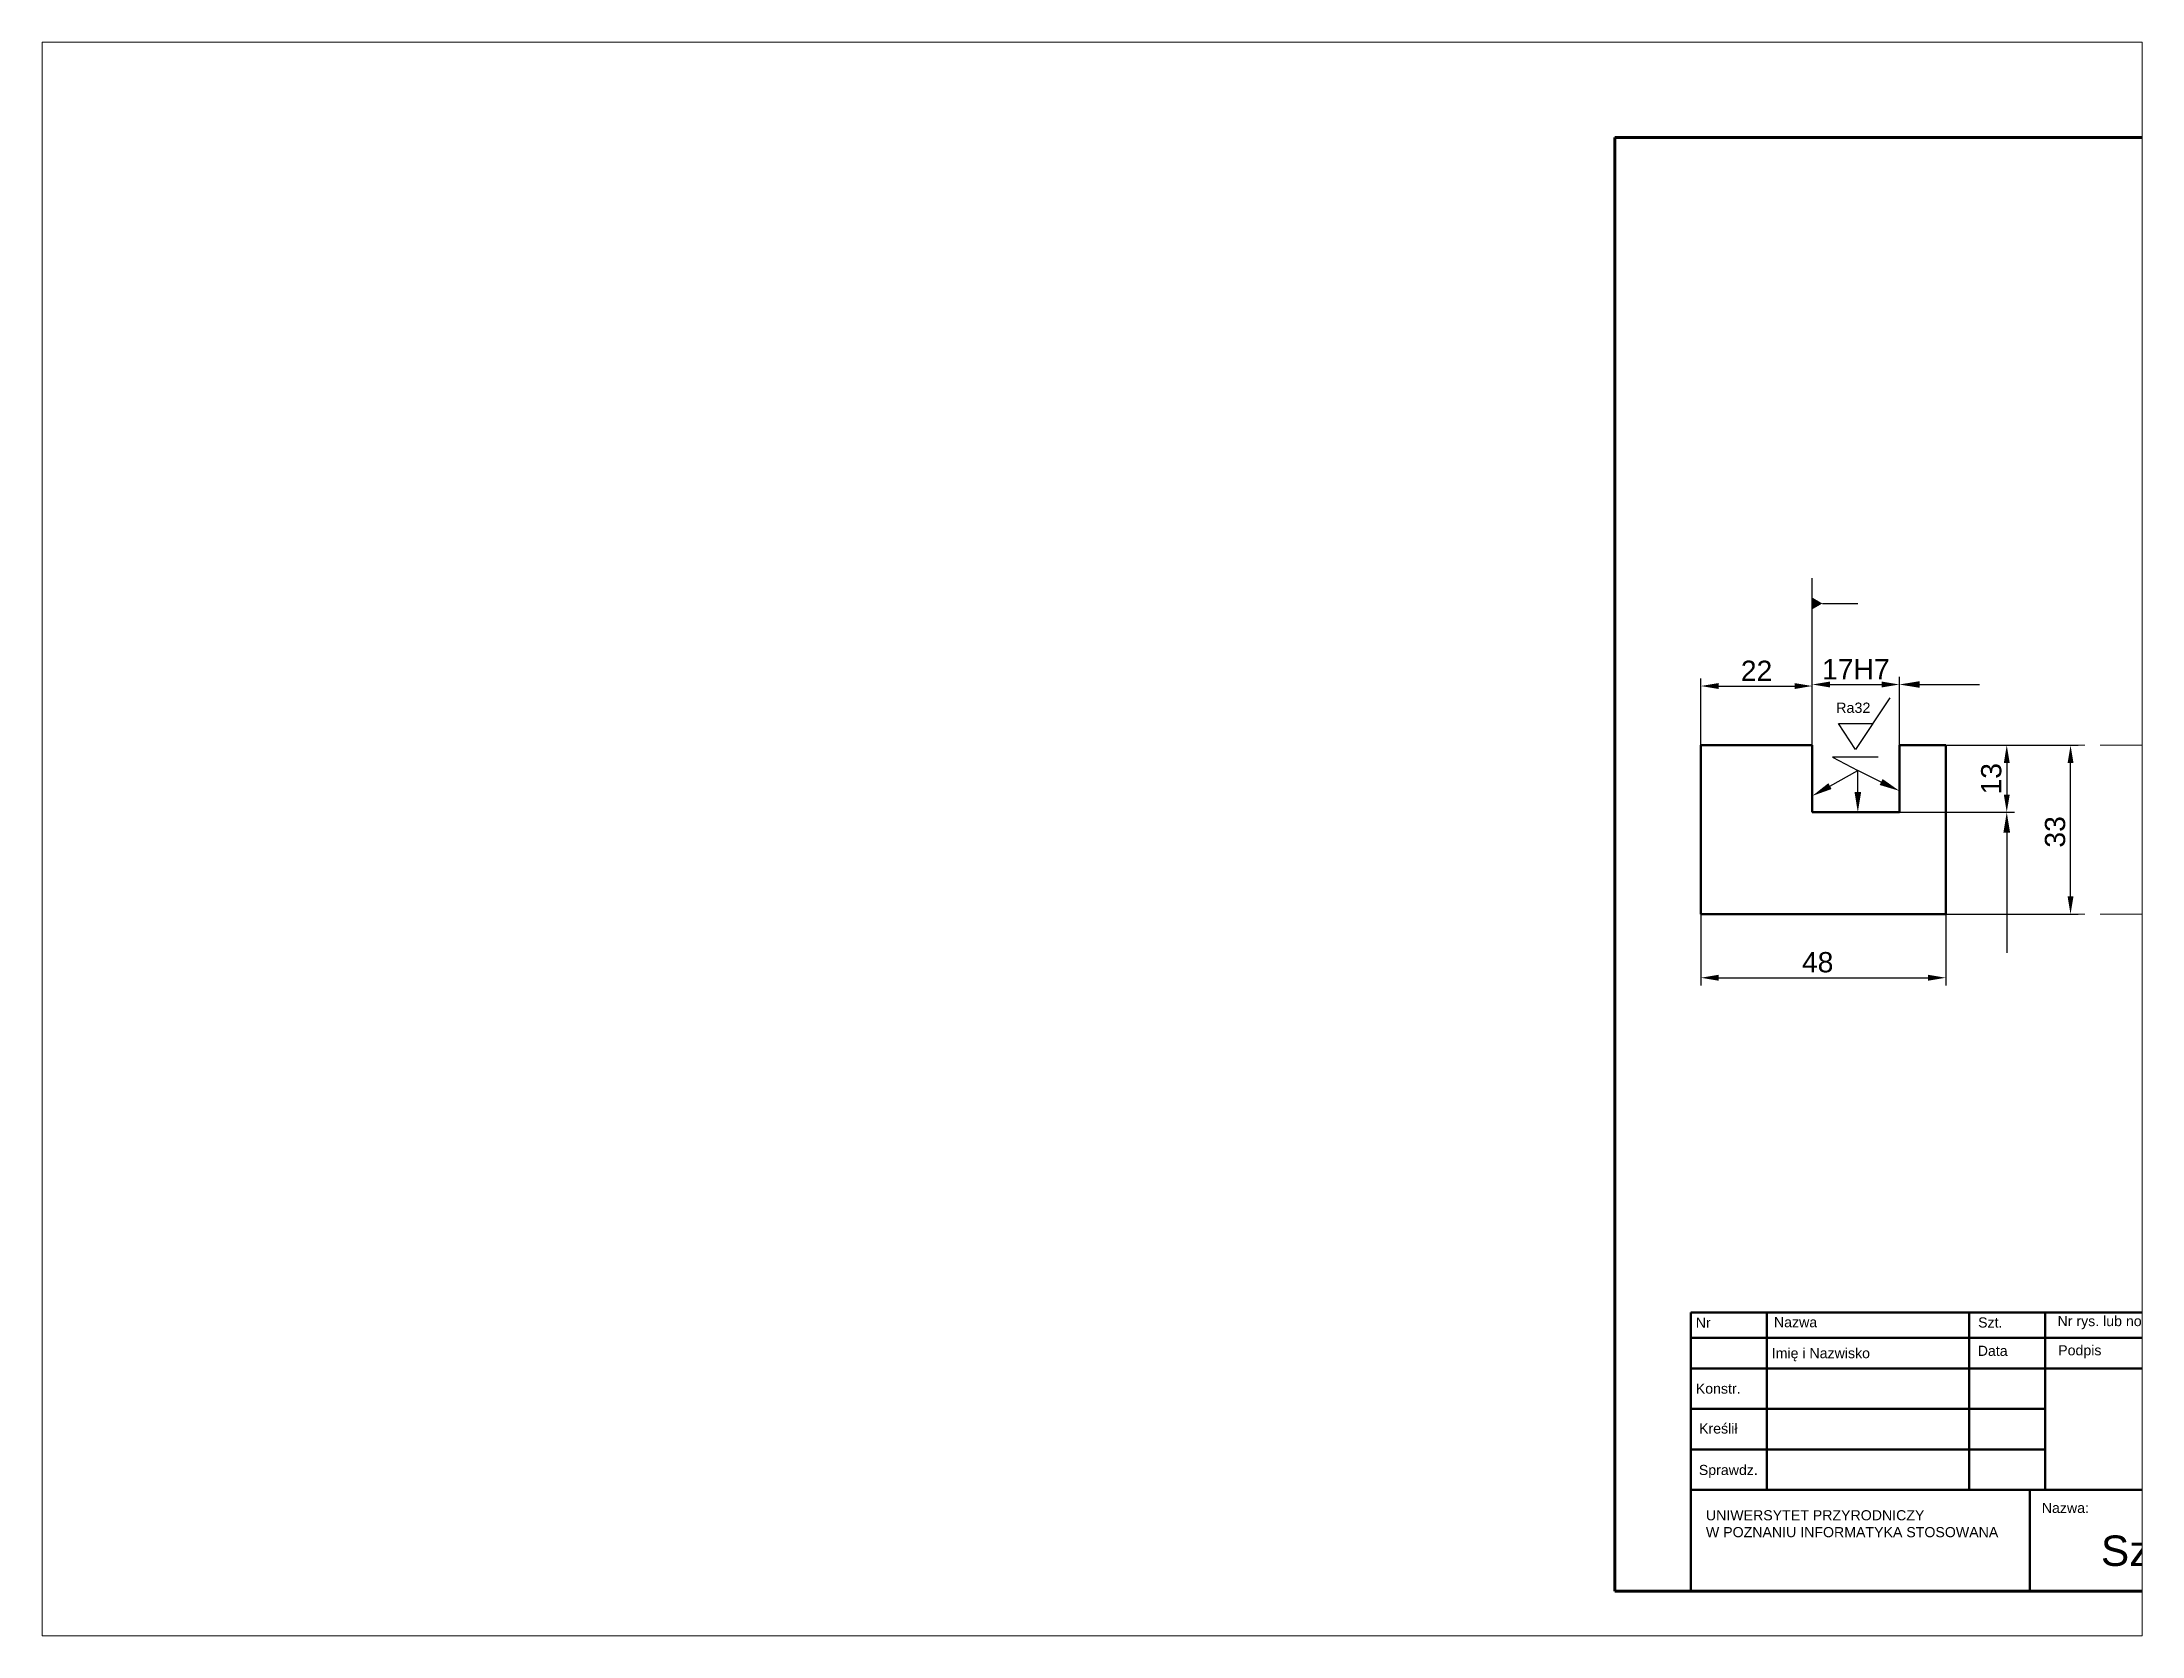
# Paper-space layout 'Layout2' of a CAD drawing. Header units: millimetres. Extents: x 26 to 231, y 20 to 176.
# The model-space entities are those that its viewports show. They can reach past a viewport. Long polylines and large blocks are cut down to what shows.
import ezdxf
from ezdxf import colors
from ezdxf.entities.mleader import LeaderData, LeaderLine
from ezdxf.math import Vec2, Vec3

# ---------------------------------------------------------------- set-up
doc = ezdxf.new("R2010")
doc.units = ezdxf.units.MM
doc.linetypes.add('ACAD_ISO02W100', pattern=[15, 12, -3])
for name, color, linetype, lineweight in [('linia cienka', 7, 'Continuous', 18), ('linia gruba', 7, 'Continuous', 50), ('linia kreskowa', 7, 'ACAD_ISO02W100', 18), ('linia obramowania', 7, 'Continuous', 70), ('wymiar cienka', 7, 'Continuous', 15)]:
    doc.layers.add(name, color=color, linetype=linetype, lineweight=lineweight)
doc.styles.get("Standard").update_dxf_attribs({"font": 'arial.ttf'})
doc.dimstyles.new('ISO-25', dxfattribs={"dimtxt": 4, "dimasz": 3.5, "dimexe": 1.5, "dimexo": 0, "dimgap": 1, "dimtad": 1, "dimdec": 0, "dimtxsty": 'Standard', "dimcen": 2.5, "dimadec": 0, "dimazin": 0, "dimtfac": 1, "dimtdec": 0, "dimtmove": 0, "dimatfit": 3, "dimfxl": 1, "dimarcsym": 0})

# ---------------------------------------------------------------- blocks, each defined once
blk = doc.blocks.new('*D5')
at = {"layer": 'Defpoints', "color": 0, "transparency": 16777216}
for p in [(376, 183.65), (424.37, 183.65), (424.37, 171.11)]:
    blk.add_point(p, dxfattribs=at)
at = {"layer": 'wymiar cienka', "color": 0, "lineweight": -2, "transparency": 16777216}
for p, q in [((376, 183.65), (376, 169.61)), ((424.37, 183.65), (424.37, 169.61)), ((379.5, 171.11), (420.87, 171.11))]:
    blk.add_line(p, q, dxfattribs=at)
at = {"layer": 'wymiar cienka', "color": 0, "transparency": 16777216}
for points in [[(379.5, 171.69), (379.5, 170.52), (376, 171.11)], [(420.87, 171.69), (420.87, 170.52), (424.37, 171.11)]]:
    blk.add_solid(points, dxfattribs=at)
at = {"layer": 'wymiar cienka', "color": 0, "transparency": 16777216, "insert": (399.07, 174.15), "char_height": 4, "attachment_point": 5}
blk.add_mtext('48', dxfattribs=at)
blk = doc.blocks.new('*D6')
at = {"layer": 'Defpoints', "color": 0, "transparency": 16777216}
for p in [(424.37, 217), (449.01, 217), (424.37, 183.65)]:
    blk.add_point(p, dxfattribs=at)
at = {"layer": 'wymiar cienka', "color": 0, "lineweight": -2, "transparency": 16777216}
for p, q in [((424.37, 217), (450.51, 217)), ((449.01, 187.15), (449.01, 213.5)), ((424.37, 183.65), (450.51, 183.65))]:
    blk.add_line(p, q, dxfattribs=at)
at = {"layer": 'wymiar cienka', "color": 0, "transparency": 16777216}
for points in [[(448.43, 213.5), (449.59, 213.5), (449.01, 217)], [(448.43, 187.15), (449.59, 187.15), (449.01, 183.65)]]:
    blk.add_solid(points, dxfattribs=at)
at = {"layer": 'wymiar cienka', "color": 0, "transparency": 16777216, "insert": (445.97, 199.9), "char_height": 4, "attachment_point": 5, "rotation": 90}
blk.add_mtext('33', dxfattribs=at)
blk = doc.blocks.new('*D7')
at = {"layer": 'Defpoints', "color": 0, "transparency": 16777216}
for p in [(398, 228.7), (376, 217), (398, 217)]:
    blk.add_point(p, dxfattribs=at)
at = {"layer": 'wymiar cienka', "color": 0, "lineweight": -2, "transparency": 16777216}
for p, q in [((376, 217), (376, 230.2)), ((379.5, 228.7), (394.5, 228.7)), ((398, 217), (398, 230.2))]:
    blk.add_line(p, q, dxfattribs=at)
at = {"layer": 'wymiar cienka', "color": 0, "transparency": 16777216}
for points in [[(379.5, 229.28), (379.5, 228.11), (376, 228.7)], [(394.5, 229.28), (394.5, 228.11), (398, 228.7)]]:
    blk.add_solid(points, dxfattribs=at)
at = {"layer": 'wymiar cienka', "color": 0, "transparency": 16777216, "insert": (387, 231.71), "char_height": 4, "attachment_point": 5}
blk.add_mtext('22', dxfattribs=at)
blk = doc.blocks.new('*D8')
at = {"layer": 'Defpoints', "color": 0, "transparency": 16777216}
for p in [(424.37, 217), (415.21, 203.78), (436.41, 203.78)]:
    blk.add_point(p, dxfattribs=at)
at = {"layer": 'wymiar cienka', "color": 0, "lineweight": -2, "transparency": 16777216}
for p, q in [((424.37, 217), (437.91, 217)), ((436.41, 213.5), (436.41, 207.28)), ((415.21, 203.78), (437.91, 203.78))]:
    blk.add_line(p, q, dxfattribs=at)
at = {"layer": 'wymiar cienka', "color": 0, "transparency": 16777216}
for points in [[(435.83, 213.5), (437, 213.5), (436.41, 217)], [(435.83, 207.28), (437, 207.28), (436.41, 203.78)]]:
    blk.add_solid(points, dxfattribs=at)
at = {"layer": 'wymiar cienka', "color": 0, "transparency": 16777216, "insert": (433.37, 210.39), "char_height": 4, "attachment_point": 5, "rotation": 90}
blk.add_mtext('13', dxfattribs=at)
blk = doc.blocks.new('*D13')
at = {"layer": 'Defpoints', "color": 0, "transparency": 16777216}
for p in [(415.21, 229), (398, 217), (415.21, 217)]:
    blk.add_point(p, dxfattribs=at)
at = {"layer": 'wymiar cienka', "color": 0, "lineweight": -2, "transparency": 16777216}
for p, q in [((398, 217), (398, 230.5)), ((401.5, 229), (411.71, 229)), ((415.21, 217), (415.21, 230.5))]:
    blk.add_line(p, q, dxfattribs=at)
at = {"layer": 'wymiar cienka', "color": 0, "transparency": 16777216}
for points in [[(401.5, 229.58), (401.5, 228.42), (398, 229)], [(411.71, 229.58), (411.71, 228.42), (415.21, 229)]]:
    blk.add_solid(points, dxfattribs=at)
at = {"layer": 'wymiar cienka', "color": 0, "transparency": 16777216, "insert": (406.61, 232.01), "char_height": 4, "attachment_point": 5}
blk.add_mtext('17H7', dxfattribs=at)
blk = doc.blocks.new('_DatumFilled')
at = {"color": 0, "linetype": 'ByBlock'}
blk.add_solid([(0, 0.58), (-1, 0), (0, -0.58)], dxfattribs=at)

msp = doc.modelspace()

# ---------------------------------------------------------------- linework, layer by layer
for p, q in [((398, 230.2), (398, 250)), ((413.34, 226.37), (406.56, 216.2)), ((406.56, 216.2), (403.18, 221.29)), ((403.18, 221.29), (409.95, 221.29)), ((411, 214.65), (402, 214.65)), ((402, 214.65), (407, 212))]:
    msp.add_line(p, q)
at = {"layer": 'linia cienka'}
for p, q in [((424.37, 217), (415.21, 217)), ((415.21, 217), (415.21, 203.78)), ((424.37, 183.65), (424.37, 217)), ((415.21, 203.78), (403, 203.78)), ((378.58, 183.65), (424.37, 183.65)), ((389, 105), (429, 105)), ((429, 105), (444, 105)), ((444, 105), (484, 105)), ((389, 100), (389, 100)), ((389, 100), (389, 70)), ((374, 86), (374, 94)), ((374, 78), (374, 86)), ((374, 70), (374, 78)), ((374, 50), (374, 70)), ((444, 70), (441, 70)), ((559, 50), (374, 50)), ((374, 50), (374, 50)), ((374, 50), (374, 50))]:
    msp.add_line(p, q, dxfattribs=at)
at = {"layer": 'linia gruba'}
for p, q in [((398, 217), (376, 217)), ((376, 217), (376, 183.65)), ((398, 203.78), (398, 217)), ((424.37, 217), (415.21, 217)), ((415.21, 217), (415.21, 203.78)), ((424.37, 183.65), (424.37, 217)), ((415.21, 203.78), (398, 203.78)), ((376, 183.65), (424.37, 183.65)), ((374, 50), (374, 105)), ((374, 105), (559, 105)), ((389, 70), (389, 105)), ((429, 105), (429, 70)), ((444, 105), (444, 70)), ((559, 100), (374, 100)), ((374, 100), (389, 100)), ((374, 94), (444, 94)), ((444, 94), (472, 94)), ((374, 86), (444, 86)), ((374, 78), (444, 78)), ((374, 70), (559, 70)), ((441, 70), (441, 50))]:
    msp.add_line(p, q, dxfattribs=at)
at = {"layer": 'linia kreskowa', "ltscale": 0.25}
for p, q in [((424.37, 217), (476.01, 217)), ((424.37, 183.65), (475.56, 183.65))]:
    msp.add_line(p, q, dxfattribs=at)
at = {"layer": 'linia obramowania'}
for p, q in [((559, 337), (359, 337)), ((359, 337), (359, 50)), ((359, 50), (559, 50))]:
    msp.add_line(p, q, dxfattribs=at)

# ---------------------------------------------------------------- texts
msp.add_text('Ra32', height=2.029).set_placement((402.71, 223.4))
at = {"attachment_point": 1}
for s, width, insert, char_height in [('UNIWERSYTET PRZYRODNICZY\\PW POZNANIU INFORMATYKA STOSOWANA ', 61, (377, 66), 2), ('Szyna', 104, (455, 61), 6)]:
    msp.add_mtext_dynamic_manual_height_columns(s, width=width, gutter_width=10, heights=[0], dxfattribs=dict(at, insert=insert, char_height=char_height))
at = {"layer": 'linia cienka'}
for s, p in [('Nr', (375, 102)), ('Nazwa', (390.43, 102.11)), ('Szt.', (430.75, 102.06)), ('Nr rys. lub normy', (446.44, 102.33)), ('Imię i Nazwisko', (390, 96)), ('Data', (430.68, 96.46)), ('Podpis', (446.57, 96.57)), ('Konstr.', (375, 89)), ('Kreślił', (375.64, 81.13)), ('Sprawdz.', (375.6, 72.94)), ('Nazwa:', (443.33, 65.45))]:
    msp.add_text(s, height=2, dxfattribs=at).set_placement(p)

# ---------------------------------------------------------------- dimensions: what is measured, and where the dimension line sits
at = {"layer": 'wymiar cienka'}
dim = msp.add_linear_dim(base=(398, 228.7), p1=(376, 217), p2=(398, 217), dimstyle='ISO-25', dxfattribs=at)
dim.commit()
dim.dimension.update_dxf_attribs({"geometry": '*D7', "text_midpoint": (387, 231.71)})
dim = msp.add_linear_dim(base=(415.21, 229), p1=(398, 217), p2=(415.21, 217), text='17H7', dimstyle='ISO-25', dxfattribs=at)
dim.commit()
dim.dimension.update_dxf_attribs({"geometry": '*D13', "text_midpoint": (406.61, 232.01)})
for base, p1, p2, picture, middle in [((436.41, 203.78), (424.37, 217), (415.21, 203.78), '*D8', (436.41, 210.39)), ((449.01, 217), (424.37, 183.65), (424.37, 217), '*D6', (449.01, 199.9))]:
    dim = msp.add_linear_dim(base=base, p1=p1, p2=p2, angle=90, dimstyle='ISO-25', dxfattribs=at)
    dim.commit()
    dim.dimension.update_dxf_attribs({"geometry": picture, "text_midpoint": middle, "dimtype": 160})
dim = msp.add_linear_dim(base=(424.37, 171.11), p1=(376, 183.65), p2=(424.37, 183.65), dimstyle='ISO-25', dxfattribs=at)
dim.commit()
dim.dimension.update_dxf_attribs({"geometry": '*D5', "text_midpoint": (399.07, 171.11), "dimtype": 160})

# ---------------------------------------------------------------- leaders
ml = msp.add_multileader_mtext('Standard')
ml.set_content('', color=256)
ml.set_leader_properties()
ml.set_arrow_properties(name='DATUMFILLED')
ml.build(insert=Vec2(0, 0))
ml.multileader.update_dxf_attribs({"dogleg_length": 20, "arrow_head_size": 2})
ctx = ml.context
ctx.base_point, ctx.arrow_head_size, ctx.plane_origin = Vec3(407, 245), 2, Vec3(398, 245)
notes = []
notes.append((ctx, [(0, (1, 1, 0), (405, 245), (1, 0), 2, [(0, [(398, 245)], 0, [])])]))
ctx.mtext.insert, ctx.mtext.flow_direction = Vec3(409, 247), 5
ml = msp.add_multileader_mtext('Standard')
ml.set_content('', color=256)
ml.set_leader_properties()
ml.build(insert=Vec2(0, 0))
ml.multileader.update_dxf_attribs({"dogleg_length": 0})
ctx = ml.context
ctx.base_point, ctx.plane_origin = Vec3(431, 229), Vec3(415.21, 229)
notes.append((ctx, [(0, (1, 1, 0), (431, 229), (1, 0), 0, [(0, [(415.21, 229)], 0, [])])]))
ctx.mtext.insert, ctx.mtext.flow_direction = Vec3(433, 231), 5
ml = msp.add_multileader_mtext('Standard')
ml.set_content('', color=256)
ml.set_leader_properties()
ml.build(insert=Vec2(0, 0))
ml.multileader.update_dxf_attribs({"dogleg_length": 0})
ctx = ml.context
ctx.base_point, ctx.plane_origin = Vec3(407, 212), Vec3(398, 207)
notes.append((ctx, [(0, (1, 1, 0), (407, 212), (1, 0), 0, [(0, [(398, 207)], 0, [])])]))
ctx.mtext.insert, ctx.mtext.flow_direction = Vec3(409, 214), 5
ml = msp.add_multileader_mtext('Standard')
ml.set_content('', color=256)
ml.set_leader_properties()
ml.build(insert=Vec2(0, 0))
ml.multileader.update_dxf_attribs({"dogleg_length": 0})
ctx = ml.context
ctx.base_point, ctx.plane_origin = Vec3(403, 212), Vec3(415.21, 209)
ctx.text_align_type = 2
notes.append((ctx, [(0, (1, 1, 0), (407, 212), (-1, 0), 0, [(0, [(415.21, 208)], 0, [])])]))
ctx.mtext.insert, ctx.mtext.alignment, ctx.mtext.flow_direction = Vec3(405, 214), 3, 5
ml = msp.add_multileader_mtext('Standard')
ml.set_content('', color=256)
ml.set_leader_properties()
ml.build(insert=Vec2(0, 0))
ml.multileader.update_dxf_attribs({"dogleg_length": 0})
ctx = ml.context
ctx.base_point, ctx.plane_origin = Vec3(407, 212), Vec3(407, 203.78)
notes.append((ctx, [(0, (1, 1, 0), (407, 212), (1, 0), 0, [(0, [(407, 203.78)], 0, [])])]))
ctx.mtext.insert, ctx.mtext.flow_direction = Vec3(409, 214), 5
ml = msp.add_multileader_mtext('Standard')
ml.set_content('', color=256)
ml.set_leader_properties()
ml.build(insert=Vec2(0, 0))
ml.multileader.update_dxf_attribs({"dogleg_length": 0})
ctx = ml.context
ctx.base_point, ctx.plane_origin = Vec3(436.41, 176), Vec3(436.41, 203.78)
notes.append((ctx, [(0, (1, 1, 0), (436.41, 176), (1, 0), 0, [(0, [(436.41, 203.78)], 0, [])])]))
ctx.mtext.insert, ctx.mtext.flow_direction = Vec3(438.41, 178), 5
for ctx, leaders in notes:
    for number, flags, end, landing, length, lines in leaders:
        leader = LeaderData()
        leader.index, (leader.has_last_leader_line, leader.has_dogleg_vector, leader.attachment_direction) = number, flags
        leader.last_leader_point, leader.dogleg_vector, leader.dogleg_length = Vec3(end), Vec3(landing), length
        for number, points, colour, breaks in lines:
            line = LeaderLine()
            line.index, line.vertices, line.color, line.breaks = number, Vec3.list(points), colors.encode_raw_color(colour), breaks
            leader.lines.append(line)
        ctx.leaders.append(leader)

psp = doc.layouts.new('Layout2')

# ---------------------------------------------------------------- viewports
at = {"layer": '0'}
psp.add_viewport(center=(128.5, 97.5), size=(205.6, 156), view_center_point=(255.76, 198.5), view_height=314.6715, dxfattribs=at)

doc.saveas('drawing.dxf')
